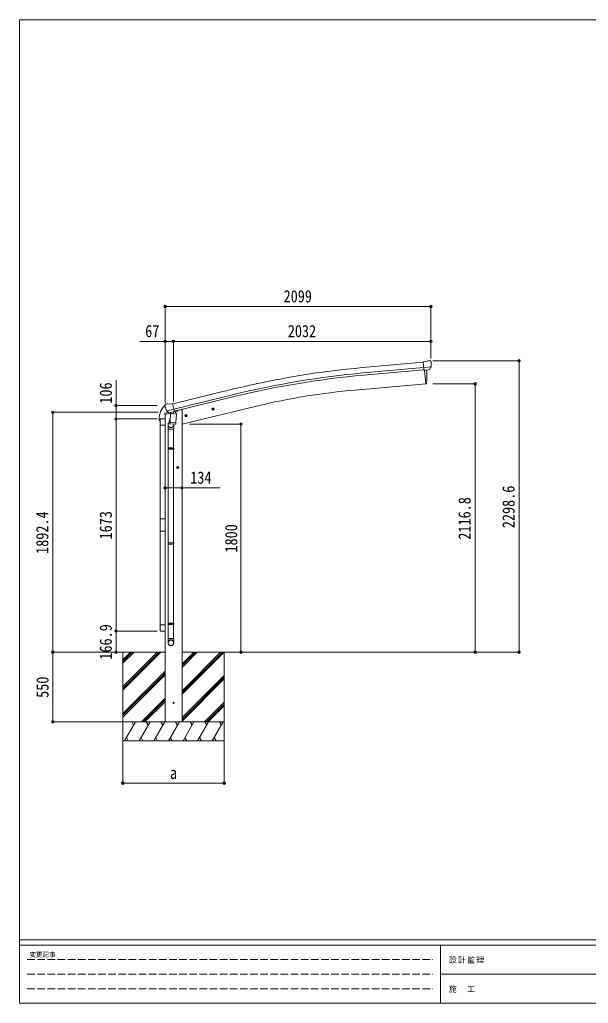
# Model space of a CAD drawing. Units: millimetres at full size. Extents: x -5590 to 5652, y -3902 to 3858.
# Drawn here: x -5590 to -1100, y -3902 to 3858 of the extents above; entities that cross this region are included whole.
import ezdxf
from ezdxf.enums import TextEntityAlignment as Align

# ---------------------------------------------------------------- set-up
doc = ezdxf.new("R2010")
doc.units = ezdxf.units.MM
doc.header["$LTSCALE"] = 20
doc.header["$PDMODE"] = 32
doc.header["$PDSIZE"] = 20
doc.linetypes.add('DASHED3', pattern=[4, 3, -1])
for name, color, linetype, lineweight in [('0-0_0', 7, 'Continuous', 9), ('0-1_本体', 4, 'Continuous', 9), ('0-2_部品', 7, 'Continuous', 9), ('0-A_寸法', 6, 'Continuous', 9), ('1-1_GLASS', 4, 'Continuous', 9), ('F-0_240', 7, 'Continuous', 9)]:
    doc.layers.add(name, color=color, linetype=linetype, lineweight=lineweight)
doc.styles.add('ＭＳ ゴシック', font='')
doc.styles.get('ＭＳ ゴシック').set_extended_font_data('MS Gothic')

msp = doc.modelspace()

# ---------------------------------------------------------------- linework, layer by layer
at = {"layer": '0-0_0'}
for p, q in [((-4442, -1131.62), (-4792.28, -1131.62)), ((-4775, -1131.62), (-4775, -1831.62)), ((-4775, -1403.12), (-4503.49, -1131.62)), ((-4775, -1417.26), (-4489.35, -1131.62)), ((-4775, -1431.41), (-4475.21, -1131.62)), ((-4775, -1190.99), (-4715.63, -1131.62)), ((-4775, -1205.13), (-4701.48, -1131.62)), ((-4775, -1219.27), (-4687.34, -1131.62)), ((-4308, -1131.62), (-2298.64, -1131.62)), ((-4308, -1463.88), (-3975.73, -1131.62)), ((-4308, -1435.6), (-4004.01, -1131.62)), ((-4308, -1449.74), (-3989.87, -1131.62)), ((-4308, -1251.75), (-4187.86, -1131.62)), ((-4308, -1237.61), (-4202.01, -1131.62)), ((-4308, -1223.47), (-4216.15, -1131.62)), ((-3975, -1131.62), (-3975, -1831.62)), ((-4775, -1615.25), (-4442, -1282.26)), ((-4775, -1629.4), (-4442, -1296.4)), ((-4775, -1643.54), (-4442, -1310.54)), ((-4308, -1647.73), (-3975, -1314.73)), ((-4308, -1661.87), (-3975, -1328.87)), ((-4308, -1676.01), (-3975, -1343.02)), ((-4629.23, -1681.62), (-4442, -1494.39)), ((-4615.09, -1681.62), (-4442, -1508.53)), ((-4600.95, -1681.62), (-4442, -1522.67)), ((-4129.75, -1681.62), (-3975, -1526.86)), ((-4115.61, -1681.62), (-3975, -1541.01)), ((-4101.47, -1681.62), (-3975, -1555.15)), ((-3975, -1681.62), (-4775, -1681.62)), ((-4762.29, -1831.62), (-4675.69, -1681.62)), ((-4690.69, -1707.6), (-4705.69, -1681.62)), ((-4646.82, -1831.62), (-4560.22, -1681.62)), ((-4575.22, -1707.6), (-4590.22, -1681.62)), ((-4531.35, -1831.62), (-4444.75, -1681.62)), ((-4459.75, -1707.6), (-4474.75, -1681.62)), ((-4415.88, -1831.62), (-4329.28, -1681.62)), ((-4344.28, -1707.6), (-4359.28, -1681.62)), ((-4300.41, -1831.62), (-4213.81, -1681.62)), ((-4228.81, -1707.6), (-4243.81, -1681.62)), ((-4184.94, -1831.62), (-4098.34, -1681.62)), ((-4128.34, -1681.62), (-4113.34, -1707.6)), ((-4069.47, -1831.62), (-3982.87, -1681.62)), ((-4012.87, -1681.62), (-3997.87, -1707.6)), ((-4775, -1831.62), (-3975, -1831.62)), ((-4747.29, -1805.64), (-4732.29, -1831.62)), ((-4631.82, -1805.64), (-4616.82, -1831.62)), ((-4516.35, -1805.64), (-4501.35, -1831.62)), ((-4400.88, -1805.64), (-4385.88, -1831.62)), ((-4285.41, -1805.64), (-4270.41, -1831.62)), ((-4169.94, -1805.64), (-4154.94, -1831.62)), ((-4054.47, -1805.64), (-4039.47, -1831.62))]:
    msp.add_line(p, q, dxfattribs=at)
at = {"layer": '0-1_本体'}
for p, q in [((-2405.16, 1156.74), (-2882.09, 1113.68)), ((-2401.46, 1113.9), (-2878.23, 1070.9)), ((-2399.92, 1096.92), (-2876.7, 1053.93)), ((-2392.62, 1094.31), (-2383.07, 985.17)), ((-4381.95, 827.98), (-3899.03, 945.28)), ((-2383.07, 985.17), (-2940.94, 936.36)), ((-4371.93, 786.22), (-3888.89, 903.54)), ((-4367.95, 769.64), (-3884.86, 886.98)), ((-4308, 781.38), (-4319.62, 781.38)), ((-4308, 668.26), (-3719.21, 809.61)), ((-4308, 781.38), (-4308, -1681.62)), ((-4442, 745.27), (-4442, -1681.62))]:
    msp.add_line(p, q, dxfattribs=at)
msp.add_lwpolyline([(-2392.62, 1094.31), (-2383.07, 985.17), (-2380.53, 985.48)], dxfattribs=at)
for centre, radius, start, end in [((-2257.49, -5812.76), 6954.55, 95.15276, 103.65276), ((-3075.99, 1039.99), 700, 355.76043, 4.54658), ((-2257.49, -5812.76), 6911.6, 95.15276, 103.65276), ((-2257.49, -5812.76), 6894.55, 95.15276, 103.65276), ((-2477.27, -4363.45), 5320.05, 95, 103.5), ((-2380.9, 988.46), 3, 277, 355.76043)]:
    msp.add_arc(centre, radius, start, end, dxfattribs=at)
at = {"layer": '0-2_部品'}
for p, q in [((-2378.73, 1160.68), (-2367.01, 1167.44)), ((-2352.11, 1169.03), (-2365.78, 1167.83)), ((-2342.98, 1163.28), (-2348.46, 1167.88)), ((-2378.73, 1160.68), (-2405.3, 1158.35)), ((-2399.64, 1093.69), (-2405.3, 1158.35)), ((-2342.44, 1118.39), (-2401.35, 1113.23)), ((-2389.68, 1094.56), (-2399.64, 1093.69)), ((-2356.07, 1097.5), (-2363.78, 1096.83)), ((-2353.69, 1098.9), (-2342.75, 1117.84)), ((-2341.91, 1161.23), (-2341.79, 1159.89)), ((-4443.42, 812.99), (-4443.15, 811.84)), ((-4439.2, 821.57), (-4443.06, 815.27)), ((-4436.11, 823.82), (-4422.93, 826.98)), ((-4429.37, 772.68), (-4371.86, 786.49)), ((-4408.37, 824.3), (-4421.63, 827)), ((-4408.37, 824.3), (-4382.44, 830.53)), ((-4340, 777.02), (-4340, 773.7)), ((-4072.96, 783.82), (-4053.52, 788.49)), ((-4068.41, 791.6), (-4070.54, 784.4)), ((-4061.11, 793.35), (-4068.41, 791.6)), ((-4060.91, 776.43), (-4065.57, 795.88)), ((-4055.94, 787.91), (-4061.11, 793.35)), ((-4058.07, 780.71), (-4055.94, 787.91)), ((-4444.55, 744.66), (-4401.85, 754.91)), ((-4444.55, 751.55), (-4444.55, 744.66)), ((-4416.04, 760.76), (-4442.25, 754.47)), ((-4412.52, 757.77), (-4428.9, 772.27)), ((-4400.92, 708.25), (-4415.62, 669.7)), ((-4409.81, 757.21), (-4402.29, 759.01)), ((-4408.97, 757.31), (-4407.44, 757.68)), ((-4407.44, 757.68), (-4370.74, 766.49)), ((-4405.6, 757.45), (-4405.66, 756.71)), ((-4404.9, 755.67), (-4379.09, 749.23)), ((-4397.98, 750.32), (-4402.66, 683.49)), ((-4352.29, 747.13), (-4397.98, 750.32)), ((-4396.21, 753.5), (-4396.44, 750.22)), ((-4376.69, 764.67), (-4377.71, 750.06)), ((-4370.74, 766.49), (-4369.21, 766.86)), ((-4367.66, 768.96), (-4366.71, 768.9)), ((-4366.71, 768.9), (-4353.4, 753.58)), ((-4362.72, 764.3), (-4343.83, 768.84)), ((-4356.97, 680.29), (-4352.29, 747.13)), ((-4353.4, 753.58), (-4353.84, 747.24)), ((-4286.89, 732.46), (-4267.44, 737.13)), ((-4282.33, 740.24), (-4284.46, 733.04)), ((-4275.03, 741.99), (-4282.33, 740.24)), ((-4274.83, 725.07), (-4279.5, 744.52)), ((-4269.86, 736.55), (-4275.03, 741.99)), ((-4272, 729.35), (-4269.86, 736.55)), ((-4418.99, 627.62), (-4418.99, 661.97)), ((-4372.99, 627.62), (-4418.99, 627.62)), ((-4416.99, 627.62), (-4416.99, 480.92)), ((-4403.52, 671.02), (-4402.64, 683.49)), ((-4403.12, 669.66), (-4403.12, 669.66)), ((-4356.97, 680.29), (-4402.66, 683.49)), ((-4401.67, 668.88), (-4359.97, 665.97)), ((-4371.59, 666.78), (-4376.13, 655.46)), ((-4374.99, 627.62), (-4374.99, 480.92)), ((-4372.99, 662.28), (-4372.99, 627.62)), ((-4356.98, 680.29), (-4357.87, 667.6)), ((-4418.99, 478.92), (-4417.99, 480.92)), ((-4372.99, 478.92), (-4418.99, 478.92)), ((-4372.99, 470.92), (-4418.99, 470.92)), ((-4373.99, 480.92), (-4417.99, 480.92)), ((-4373.99, 468.92), (-4417.99, 468.92)), ((-4416.99, 468.92), (-4416.99, -268.27)), ((-4374.99, 468.92), (-4374.99, -268.27)), ((-4372.99, 478.92), (-4373.99, 480.92)), ((-4372.99, 470.92), (-4373.99, 468.92)), ((-4372.99, 478.92), (-4372.99, 470.92)), ((-4331.5, 324.88), (-4351.5, 324.88)), ((-4341.5, 332.38), (-4348, 328.63)), ((-4348, 328.63), (-4348, 321.13)), ((-4348, 321.13), (-4341.5, 317.37)), ((-4341.5, 314.88), (-4341.5, 334.88)), ((-4335, 328.63), (-4341.5, 332.38)), ((-4418.99, -270.27), (-4417.99, -268.27)), ((-4372.99, -270.27), (-4418.99, -270.27)), ((-4372.99, -278.27), (-4418.99, -278.27)), ((-4373.99, -268.27), (-4417.99, -268.27)), ((-4373.99, -280.27), (-4417.99, -280.27)), ((-4416.99, -280.27), (-4416.99, -1023.45)), ((-4374.99, -280.27), (-4374.99, -1023.45)), ((-4372.99, -270.27), (-4373.99, -268.27)), ((-4372.99, -278.27), (-4373.99, -280.27)), ((-4372.99, -270.27), (-4372.99, -278.27)), ((-4418.99, -903.45), (-4417.99, -901.45)), ((-4372.99, -903.45), (-4418.99, -903.45)), ((-4372.99, -911.45), (-4418.99, -911.45)), ((-4373.99, -901.45), (-4417.99, -901.45)), ((-4373.99, -913.45), (-4417.99, -913.45)), ((-4416.99, -913.45), (-4416.99, -1023.45)), ((-4374.99, -913.45), (-4374.99, -1023.45)), ((-4372.99, -903.45), (-4373.99, -901.45)), ((-4372.99, -911.45), (-4373.99, -913.45)), ((-4372.99, -903.45), (-4372.99, -911.45)), ((-4418.99, -1057.6), (-4418.99, -1023.45)), ((-4372.99, -1023.45), (-4418.99, -1023.45)), ((-4372.99, -1057.6), (-4372.99, -1023.45))]:
    msp.add_line(p, q, dxfattribs=at)
for points in [[(-2389.68, 1094.56), (-2389.41, 1094.49), (-2364.03, 1096.71), (-2363.78, 1096.83)], [(-2342.36, 1119.02), (-2342.65, 1118.03), (-2342.75, 1117.84)], [(-4377.01, 765.08), (-4367.28, 767.42), (-4382.44, 830.53)], [(-4070.54, 784.4), (-4065.37, 778.96), (-4058.07, 780.71)], [(-4429.64, 773.26), (-4429.05, 772.42), (-4428.9, 772.27)], [(-4377.01, 765.08), (-4377.24, 764.93), (-4402.01, 758.98), (-4402.29, 759.01)], [(-4284.46, 733.04), (-4279.29, 727.6), (-4272, 729.35)], [(-4418.99, 478.92), (-4418.99, 470.92), (-4417.99, 468.92)], [(-4341.5, 317.37), (-4335, 321.13), (-4335, 328.63)], [(-4418.99, -270.27), (-4418.99, -278.27), (-4417.99, -280.27)], [(-4418.99, -903.45), (-4418.99, -911.45), (-4417.99, -913.45)]]:
    msp.add_lwpolyline(points, dxfattribs=at)
for centre, radius in [((-4063.24, 786.15), 8.5), ((-4063.24, 786.15), 7.7), ((-4063.24, 786.15), 6.5), ((-4277.16, 734.8), 8.5), ((-4277.16, 734.8), 7.7), ((-4277.16, 734.8), 6.5), ((-4341.5, 324.88), 8.5), ((-4341.5, 324.88), 7.7), ((-4341.5, 324.88), 6.5)]:
    msp.add_circle(centre, radius, dxfattribs=at)
at = {"layer": '0-2_部品', "color": 4}
msp.add_circle((-4375, -1531.62), 4.5, dxfattribs=at)
at = {"layer": '0-2_部品'}
for centre, radius, start, end in [((-2365.51, 1164.84), 3, 95, 120), ((-2351.67, 1164.05), 5, 50.00648, 94.99352), ((-2543.42, 1142.25), 202.4, 353.4085, 5), ((-4246.34, 859.09), 202.4, 193.5, 205.09125), ((-4434.94, 818.95), 5, 103.5, 148.5), ((-4422.23, 824.06), 3, 78.5, 103.5), ((-4441.55, 751.55), 3, 103.5, 180), ((-4409.09, 757.8), 0.5, 248.23754, 283.5), ((-4406.1, 757.49), 0.5, 356, 103.5), ((-4404.66, 756.64), 1, 176, 256), ((-4378.73, 750.21), 1.03, 250.03897, 351.96569), ((-4376.09, 764.59), 0.604, 100.59842, 172.20595), ((-4369.33, 767.35), 0.5, 283.5, 318.76246), ((-4345, 773.7), 5, 283.5, 0), ((-4388.99, 661.97), 30, 177.45142, 180), ((-4401.57, 670.85), 1.95, 175.04017, 217.47766), ((-4401.53, 670.88), 2, 217.40962, 266), ((-4359.84, 667.96), 2, 266, 349.46843)]:
    msp.add_arc(centre, radius, start, end, dxfattribs=at)
for centre, major_axis, ratio, start_param, end_param in [((-2337.59, 1165.28), (-15.35, 3.44), 0.101033, 5.9751426, 5.9753737), ((-2356.34, 1100.5), (1.62, -2.54), 0.997631, 5.8041905, 5.8929484), ((-2356.41, 1100.61), (-3.5, 2.17), 0.650902, 2.1145521, 2.1873627), ((-2356.29, 1100.41), (1.62, -2.54), 0.997631, 5.965759, 6.7621801), ((-2344.91, 1160.98), (2.71, -1.31), 0.997474, 0.5366567, 1.3225652), ((-4440.5, 813.7), (-1.57, -2.57), 0.99628, 4.712389, 5.4996506), ((-4410.53, 760.03), (-0.73, -2.92), 0.997631, 5.8041905, 6.6006116), ((-4410.47, 760.26), (2.63, 3.16), 0.650902, 4.0958226, 4.1686332), ((-4410.51, 760.13), (-0.73, -2.92), 0.997631, 0.3902369, 0.4789948), ((-4395.99, 662.28), (23, 0), 0.996195, 2.3585569, 6.3253237), ((-4395.99, 662.28), (21, 0), 0.996195, 2.7786684, 5.9512394), ((-4395.99, -1055.85), (-23, 0), 0.996195, 3.1415927, 6.2831853), ((-4395.99, -1057.6), (-23, 0), 0.996195, 3.1415927, 6.2831853), ((-4395.99, -1057.6), (0, -23.43), 0.981806, 4.712389, 7.8539816)]:
    msp.add_ellipse(centre, major_axis=major_axis, ratio=ratio, start_param=start_param, end_param=end_param, dxfattribs=at)
msp.add_ellipse((-4395.99, -1057.6), major_axis=(21, 0), ratio=0.996195, dxfattribs=at)
at = {"layer": '0-A_寸法'}
for p, q in [((-4442, 1594.83), (-4442, 1320.21)), ((-2343, 1594.83), (-4442, 1594.83)), ((-2343, 1594.83), (-2343, 1320.21)), ((-4442, 1320.21), (-4642, 1320.21)), ((-4442, 1320.21), (-4442, 832.65)), ((-4442, 1320.21), (-4375, 1320.21)), ((-4375, 1320.21), (-4375, 843.79)), ((-4375, 1320.21), (-2343, 1320.21)), ((-2343, 1320.21), (-2343, 1186.53)), ((-1647.4, 1166.94), (-2328.82, 1166.94)), ((-1647.4, -1131.62), (-1647.4, 1166.94)), ((-4829.42, 814.27), (-4829.42, 1014.27)), ((-1994.51, 985.17), (-2328.82, 985.17)), ((-1994.51, -1131.62), (-1994.51, 985.17)), ((-4829.42, 814.27), (-4504.16, 814.27)), ((-4829.42, 814.27), (-4829.42, 708.27)), ((-5328.83, 760.78), (-4492.72, 760.78)), ((-5328.83, 760.78), (-5328.83, -1131.62)), ((-4829.42, 708.27), (-4504.16, 708.27)), ((-4829.42, 708.27), (-4829.42, -964.73)), ((-3842.99, 668.36), (-4248.45, 668.36)), ((-3842.99, -1131.62), (-3842.99, 668.36)), ((-4442, 164.43), (-4308, 164.43)), ((-4308, 164.43), (-4008, 164.43)), ((-4829.42, -964.73), (-4504.16, -964.73)), ((-4829.42, -1131.62), (-4829.42, -964.73)), ((-5328.83, -1131.62), (-4775, -1131.62)), ((-5328.83, -1681.62), (-5328.83, -1131.62)), ((-4829.42, -1131.62), (-4504.16, -1131.62)), ((-3842.99, -1131.62), (-4280.64, -1131.62)), ((-1994.51, -1131.62), (-2328.82, -1131.62)), ((-1647.4, -1131.62), (-2298.64, -1131.62)), ((-5328.83, -1681.62), (-4775, -1681.62)), ((-4775, -2164.94), (-4775, -1837.48)), ((-3975, -2164.94), (-3975, -1837.48)), ((-3975, -2164.94), (-4775, -2164.94))]:
    msp.add_line(p, q, dxfattribs=at)
for p in [(-4442, 1594.83), (-2343, 1594.83), (-4442, 1320.21), (-4375, 1320.21), (-2343, 1320.21), (-1647.4, 1166.94), (-1994.51, 985.17), (-4829.42, 814.27), (-5328.83, 760.78), (-4829.42, 708.27), (-3842.99, 668.36), (-4442, 164.43), (-4308, 164.43), (-4829.42, -964.73), (-5328.83, -1131.62), (-4829.42, -1131.62), (-3842.99, -1131.62), (-1994.51, -1131.62), (-1647.4, -1131.62), (-5328.83, -1681.62), (-4775, -2164.94), (-3975, -2164.94)]:
    msp.add_point(p, dxfattribs=at)
at = {"layer": '1-1_GLASS'}
for p, q in [((-4488.5, 708.36), (-4488.5, 696.6)), ((-4481.24, 703.36), (-4481.24, 696.6)), ((-4481, 659.87), (-4481, 703.57)), ((-4475.5, 709.07), (-4446.5, 709.07)), ((-4475.24, 709.36), (-4442, 709.36)), ((-4441, 703.57), (-4441, 659.87)), ((-4488, 696.1), (-4481.74, 696.1)), ((-4441, 659.87), (-4481, 659.87)), ((-4480, 659.87), (-4480, -79.13)), ((-4442, 659.87), (-4442, -79.13)), ((-4480, -177.13), (-4480, -916.13)), ((-4442, -916.13), (-4442, -177.13)), ((-4481, -916.13), (-4481, -959.83)), ((-4441, -916.13), (-4481, -916.13)), ((-4441, -959.83), (-4441, -916.13)), ((-4475.5, -965.33), (-4446.5, -965.33))]:
    msp.add_line(p, q, dxfattribs=at)
msp.add_lwpolyline([(-4481, -79.13), (-4441, -79.13), (-4441, -177.13), (-4481, -177.13)], close=True, dxfattribs=at)
for centre, radius, start, end in [((-4336.24, 708.36), 152.26, 135.14293, 180), ((-4439.75, 810.38), 6.95, 109.83581, 129.45641), ((-4475.24, 703.36), 6, 90, 180), ((-4475.5, 703.57), 5.5, 90, 180), ((-4446.5, 703.57), 5.5, 0, 90), ((-4488, 696.6), 0.5, 180, 270), ((-4481.74, 696.6), 0.5, 270, 0), ((-4475.5, -959.83), 5.5, 180, 270), ((-4446.5, -959.83), 5.5, 270, 0)]:
    msp.add_arc(centre, radius, start, end, dxfattribs=at)
at = {"layer": 'F-0_240', "color": 5}
for p, q in [((-5590.3, 3858.23), (-5590.3, -3901.77)), ((-5590.3, 3858.23), (5369.7, 3858.23)), ((-5590.3, -3401.77), (5369.7, -3401.77)), ((-5590.3, -3441.77), (3591.86, -3441.77)), ((-2268.14, -3441.77), (-2268.14, -3901.77)), ((-2268.14, -3671.77), (1831.86, -3671.77)), ((-5590.3, -3901.77), (5369.7, -3901.77))]:
    msp.add_line(p, q, dxfattribs=at)
at = {"layer": 'F-0_240', "color": 4, "linetype": 'DASHED3'}
for p, q in [((-5530.3, -3556.77), (-2328.14, -3556.77)), ((-5530.3, -3671.77), (-2328.14, -3671.77)), ((-5530.3, -3786.77), (-2328.14, -3786.77))]:
    msp.add_line(p, q, dxfattribs=at)

# ---------------------------------------------------------------- texts
at = {"layer": '0-A_寸法', "color": 7, "style": 'ＭＳ ゴシック', "width": 0.85}
for s, p in [('2099', (-3506.5, 1598.83)), ('67', (-4599, 1324.21)), ('2032', (-3473, 1324.21)), ('134', (-4243.5, 168.43)), ('a', (-4403.5, -2160.94))]:
    msp.add_text(s, height=96.77, dxfattribs=at).set_placement(p, align=Align.BOTTOM_LEFT)
for s, p in [('106', (-4833.42, 828.77)), ('2298.6', (-1653.4, -153.34)), ('2116.8', (-2000.51, -244.23)), ('1892.4', (-5334.83, -356.42)), ('1673', (-4833.42, -242.23)), ('1800', (-3842.99, -345.63)), ('166.9', (-4833.42, -1190.68)), ('550', (-5332.83, -1492.12))]:
    msp.add_text(s, height=96.77, rotation=90, dxfattribs=at).set_placement(p, align=Align.BOTTOM_LEFT)
at = {"layer": 'F-0_240', "style": 'ＭＳ ゴシック'}
msp.add_text('変更記事', height=36.66, dxfattribs=at).set_placement((-5512.15, -3546.77), align=Align.BOTTOM_LEFT)
at = {"layer": 'F-0_240', "char_height": 43.99, "attachment_point": 7, "style": 'ＭＳ ゴシック'}
for s, insert in [('\\T1.17;設計監理', (-2200.59, -3586.77)), ('\\T1.17;施\u3000工', (-2200.59, -3816.77))]:
    msp.add_mtext(s, dxfattribs=dict(at, insert=insert))

doc.saveas('drawing.dxf')
